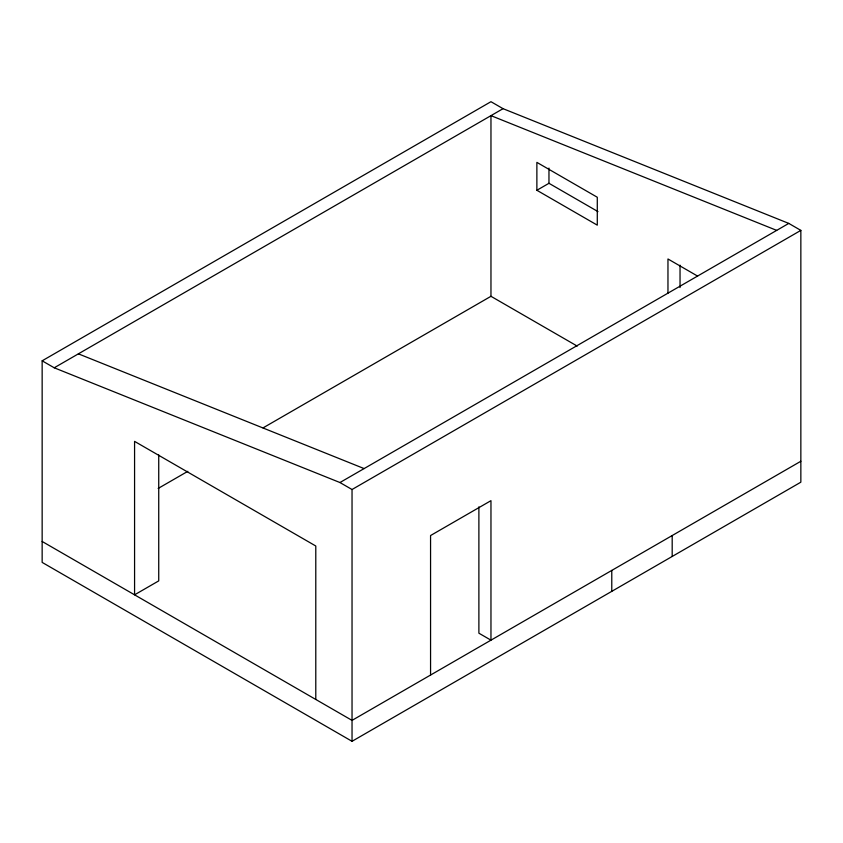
<?xml version="1.0" encoding="UTF-8"?>
<svg xmlns="http://www.w3.org/2000/svg" width="843" height="843" viewBox="0 0 843 843"><rect width="100%" height="100%" fill="white"/><g stroke="black" fill="none" stroke-linecap="round" stroke-linejoin="round"><path stroke-width="1.26" d="M42.15 360.815L490.963 101.697L503.05 108.673L788.774 223.406L800.85 230.381L800.85 482.185L352.037 741.303L42.15 562.397L42.15 360.815L54.226 367.79L339.95 482.533L352.037 489.509L800.85 230.381M54.226 367.79L503.05 108.673M536.875 190.276L597.287 225.155L597.287 197.251L536.875 162.372L536.875 190.276L548.962 183.3L597.961 211.593M158.168 488.434L187.81 471.332M263.027 427.896L490.963 296.304L577.192 346.083M339.95 482.533L788.774 223.406M800.85 461.258L352.037 720.386L42.15 541.469M776.688 230.381L490.963 115.639L490.963 296.304M78.388 353.839L364.113 468.582M697.593 276.093L667.962 258.98L667.962 293.195M680.038 265.166L680.038 287.537M672.187 535.547L672.187 556.464M611.776 570.416L611.776 591.343M548.962 168.084L548.962 183.3M478.887 506.854L478.887 633.188L490.963 640.164L490.963 500.668L430.562 535.537L430.562 675.043M352.037 489.509L352.037 741.303M315.788 699.458L315.788 546.001L134.574 441.374L134.574 594.831L158.737 580.88L158.737 454.967"/></g></svg>
